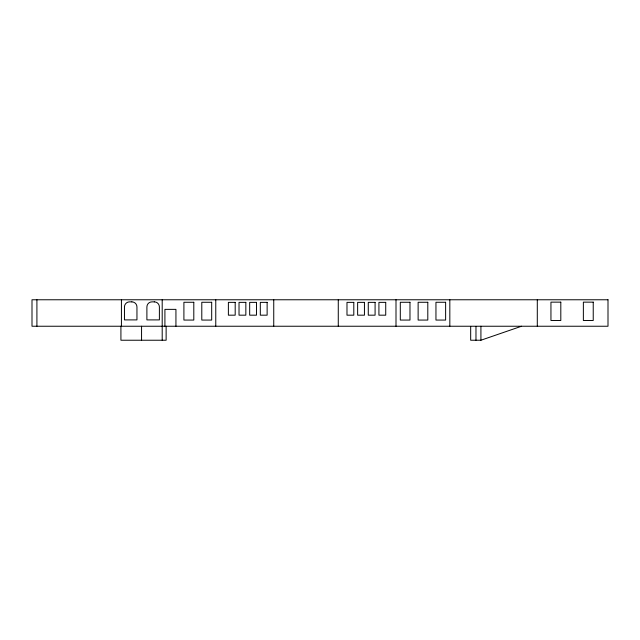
<?xml version="1.0" encoding="UTF-8"?>
<svg xmlns="http://www.w3.org/2000/svg" width="640" height="640" viewBox="0 0 640 640"><rect width="100%" height="100%" fill="white"/><g stroke="black" fill="none" stroke-linecap="round" stroke-linejoin="round"><path stroke-width="0.96" d="M470.68 326.416L470.68 340.232L480.92 340.232L521.544 326.24M537.296 299.768L537.296 326.24M480.92 326.24L480.92 340.232M475.976 326.416L475.976 340.232M449.824 299.768L449.824 326.24M396 299.768L396 326.24M338.272 299.768L338.272 326.24M273.744 299.768L273.744 326.24M215.768 299.768L215.768 326.24M175.936 326.24L175.936 309.368L164.912 309.368L164.912 326.24M166.128 326.24L166.128 340.232L120.92 340.232L120.92 326.24M162.2 299.768L162.2 340.232M141.56 326.24L141.56 340.232M121.424 299.768L121.424 326.24M36.912 299.768L36.912 326.24M608 299.768L32 299.768L32 326.24L608 326.24L608 299.768M131.864 301.864L129.552 301.864A5.088 5.088 0 0 0 124.464 306.952L124.464 319.904L136.952 319.904L136.952 306.952A5.088 5.088 0 0 0 131.864 301.864M154.296 301.864L151.992 301.864A5.088 5.088 0 0 0 146.896 306.952L146.896 319.904L159.392 319.904L159.392 306.944A5.088 5.088 0 0 0 154.296 301.864M560.808 302.144L550.944 302.144L550.944 320.488L560.808 320.488L560.808 302.144M593.232 302.144L583.368 302.144L583.368 320.488L593.232 320.488L593.232 302.144M193.8 302.272L183.904 302.272L183.904 320.064L193.8 320.064L193.8 302.272M211.688 302.272L201.792 302.272L201.792 320.064L211.688 320.064L211.688 302.272M409.976 302.272L400.304 302.272L400.304 320.064L409.976 320.064L409.976 302.272M427.8 302.272L418.128 302.272L418.128 320.064L427.8 320.064L427.8 302.272M445.624 302.272L435.952 302.272L435.952 320.064L445.624 320.064L445.624 302.272M235.192 302.368L228.384 302.368L228.384 315.176L235.192 315.176L235.192 302.368M245.84 302.368L239.024 302.368L239.024 315.176L245.84 315.176L245.84 302.368M256.48 302.368L249.672 302.368L249.672 315.176L256.48 315.176L256.48 302.368M267.128 302.368L260.312 302.368L260.312 315.176L267.128 315.176L267.128 302.368M353.8 302.368L346.984 302.368L346.984 315.176L353.8 315.176L353.8 302.368M364.44 302.368L357.632 302.368L357.632 315.176L364.44 315.176L364.44 302.368M375.088 302.368L368.272 302.368L368.272 315.176L375.088 315.176L375.088 302.368M385.728 302.368L378.92 302.368L378.92 315.176L385.728 315.176L385.728 302.368"/></g></svg>
